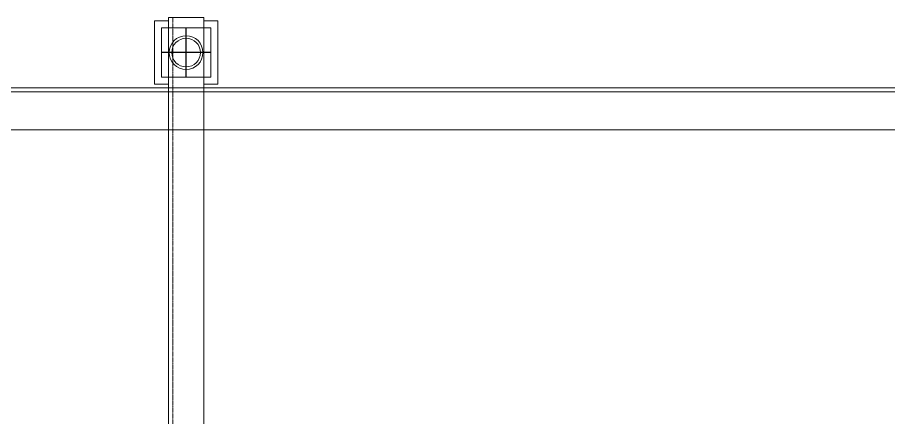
# Model space of a CAD drawing. Header units: millimetres. Extents: x -243837 to -5443, y 40 to 285140.
# Drawn here: x -166536 to -165299, y 79618 to 80187 of the extents above; entities that cross this region are included whole.
import ezdxf

# ---------------------------------------------------------------- set-up
doc = ezdxf.new("R2010")
doc.units = ezdxf.units.MM
doc.linetypes.add('HIDDEN', pattern=[0.375, 0.25, -0.125])
doc.layers.add('1', color=7, linetype='Continuous')
doc.layers.add('3', color=3, linetype='Continuous')
for name, color, linetype, lineweight in [('2', 3, 'Continuous', 20), ('DIM', 1, 'Continuous', 9), ('R-OBJECT', 2, 'Continuous', 20)]:
    doc.layers.add(name, color=color, linetype=linetype, lineweight=lineweight)

# ---------------------------------------------------------------- blocks, each defined once
blk = doc.blocks.new('A$C665F34CB')
at = {"layer": '1'}
for p, q in [((0, 35), (0, -35)), ((-35, 0), (35, 0))]:
    blk.add_line(p, q, dxfattribs=at)
at = {"layer": '2'}
blk.add_lwpolyline([(-35, 35), (35, 35), (35, -35), (-35, -35)], close=True, dxfattribs=at)
for radius in [24, 20.4]:
    blk.add_circle((0, 0), radius, dxfattribs=at)
blk = doc.blocks.new('A$C6AB57934')
at = {"layer": '2', "color": 6, "lineweight": 9}
for p, q in [((2911.8, 1420, 0), (2911.8, -1805, 0)), ((-140, 1320, 0), (17566.9, 1320)), ((-140, 1314, 0), (17566.9, 1314))]:
    blk.add_line(p, q, dxfattribs=at)
at = {"layer": '2', "color": 6, "lineweight": 9, "elevation": 0}
for points in [[(2911.8, 1325), (2891.8, 1325), (2891.8, 1415), (2911.8, 1415)], [(2911.8, -1805), (2961.8, -1805), (2961.8, 1420), (2911.8, 1420)], [(2961.8, 1415), (2981.8, 1415), (2981.8, 1325), (2961.8, 1325)]]:
    blk.add_lwpolyline(points, dxfattribs=at)
at = {"layer": '2', "color": 6, "lineweight": 9}
blk.add_lwpolyline([(17566.9, 1320), (17566.9, 1260), (-140, 1260), (-140, 1320)], dxfattribs=at)
at = {"layer": '3', "color": 6, "linetype": 'HIDDEN', "lineweight": 9}
blk.add_line((2917.8, 1420, 0), (2917.8, -1805, 0), dxfattribs=at)
at = {"layer": 'DIM', "color": 6, "lineweight": 9, "rotation": 180}
blk.add_blockref('A$C665F34CB', (2936.8, 1370, 0), dxfattribs=at)

msp = doc.modelspace()

# ---------------------------------------------------------------- block references
at = {"layer": 'R-OBJECT', "ltscale": 10}
msp.add_blockref('A$C6AB57934', (-169233.23, 78766.86, -207.26), dxfattribs=at)

doc.saveas('drawing.dxf')
